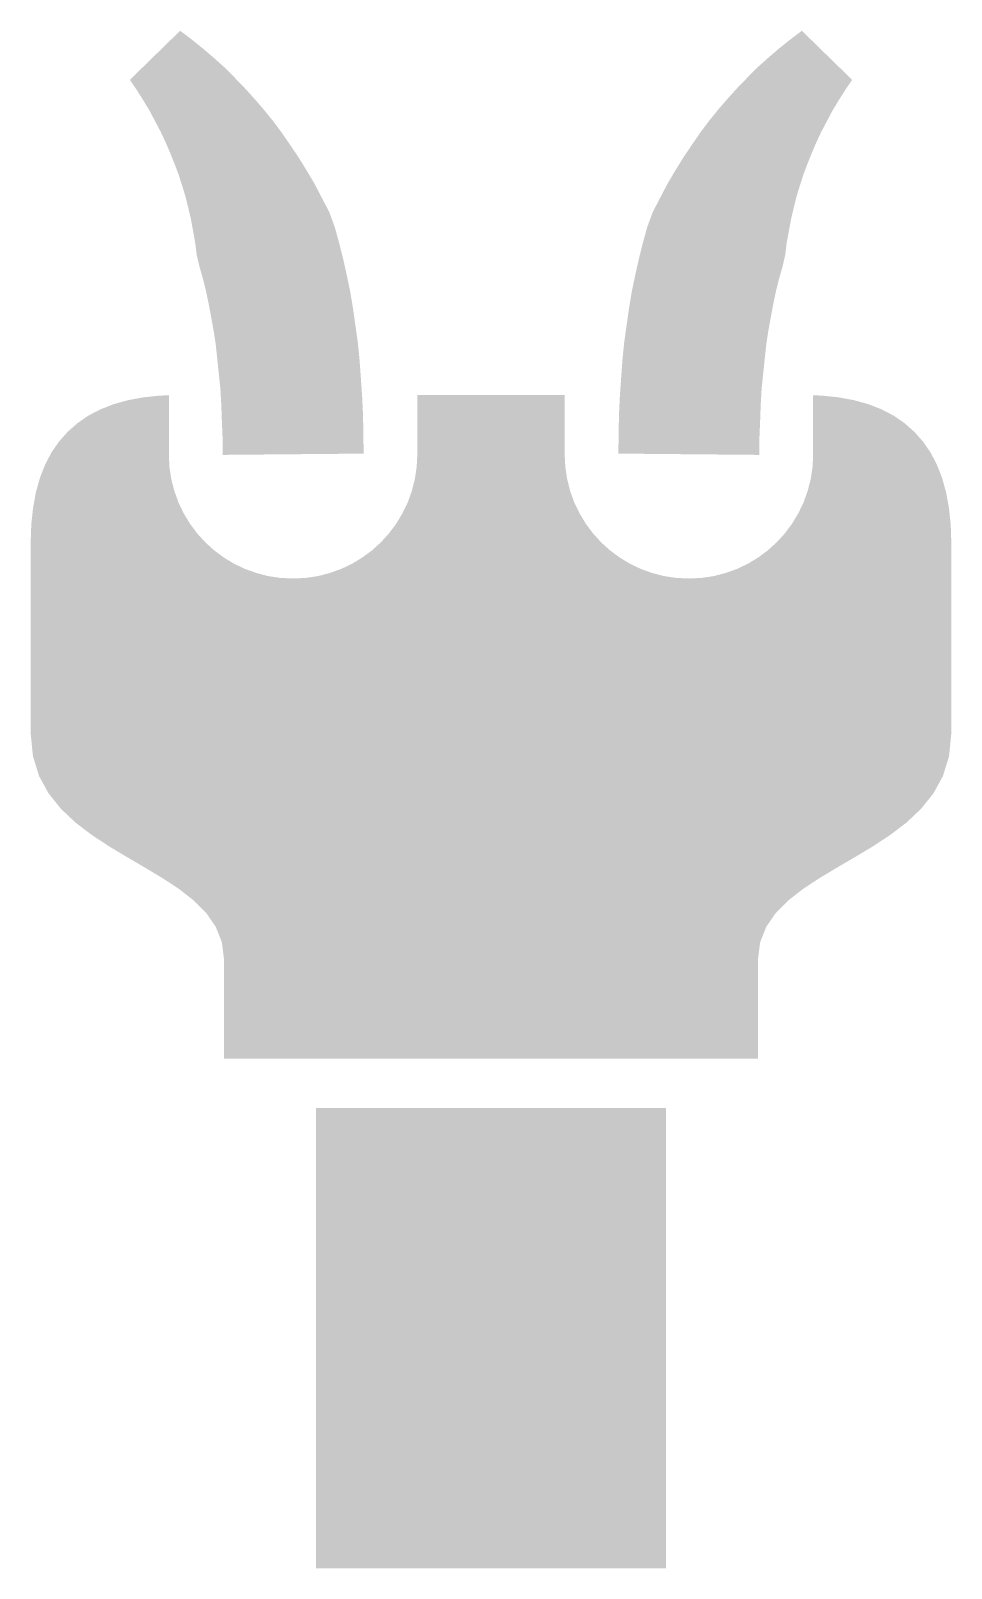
# Model space of a CAD drawing. Header units: millimetres. Extents: x 5.3 to 14.7, y 1.5 to 17.1.
import ezdxf

# ---------------------------------------------------------------- set-up
doc = ezdxf.new("R2010")
doc.units = ezdxf.units.MM
doc.layers.add('LOGO', color=7, linetype='Continuous')

msp = doc.modelspace()

# ---------------------------------------------------------------- hatches: boundary and pattern name
at = {"layer": 'LOGO'}
for points in [[(8.688, 13.416), (8.675, 13.603), (8.662, 13.788), (8.644, 13.969), (8.619, 14.147), (8.594, 14.322), (8.566, 14.491), (8.531, 14.659), (8.494, 14.825), (8.453, 14.988), (8.409, 15.147), (8.353, 15.3), (8.278, 15.444), (8.203, 15.588), (8.122, 15.725), (8.041, 15.856), (7.953, 15.987), (7.866, 16.113), (7.775, 16.234), (7.681, 16.35), (7.584, 16.462), (7.484, 16.572), (7.381, 16.678), (7.278, 16.781), (7.169, 16.878), (7.059, 16.972), (6.947, 17.062), (6.834, 17.147), (6.322, 16.647), (6.394, 16.541), (6.459, 16.438), (6.522, 16.334), (6.578, 16.228), (6.634, 16.122), (6.684, 16.016), (6.731, 15.906), (6.775, 15.797), (6.816, 15.688), (6.853, 15.575), (6.887, 15.463), (6.916, 15.347), (6.944, 15.228), (6.966, 15.109), (6.987, 14.991), (7.003, 14.866), (7.031, 14.744), (7.066, 14.622), (7.097, 14.497), (7.125, 14.366), (7.15, 14.231), (7.175, 14.094), (7.197, 13.95), (7.212, 13.806), (7.228, 13.653), (7.244, 13.5), (7.253, 13.341), (7.259, 13.175), (7.266, 13.006), (7.266, 12.828), (8.703, 12.841), (8.7, 13.031), (8.697, 13.225)], [(12.756, 13.5), (12.772, 13.653), (12.788, 13.806), (12.803, 13.95), (12.825, 14.094), (12.85, 14.231), (12.875, 14.366), (12.903, 14.497), (12.934, 14.622), (12.969, 14.744), (12.997, 14.866), (13.012, 14.991), (13.034, 15.109), (13.056, 15.228), (13.084, 15.347), (13.113, 15.463), (13.147, 15.575), (13.184, 15.688), (13.225, 15.797), (13.269, 15.906), (13.316, 16.016), (13.366, 16.122), (13.422, 16.228), (13.478, 16.334), (13.541, 16.438), (13.606, 16.541), (13.678, 16.647), (13.166, 17.147), (13.053, 17.062), (12.941, 16.972), (12.831, 16.878), (12.722, 16.781), (12.619, 16.678), (12.516, 16.572), (12.416, 16.462), (12.319, 16.35), (12.225, 16.234), (12.134, 16.113), (12.047, 15.987), (11.959, 15.856), (11.878, 15.725), (11.797, 15.588), (11.722, 15.444), (11.647, 15.3), (11.591, 15.147), (11.547, 14.988), (11.506, 14.825), (11.469, 14.659), (11.434, 14.491), (11.406, 14.322), (11.381, 14.147), (11.356, 13.969), (11.338, 13.788), (11.325, 13.603), (11.312, 13.416), (11.303, 13.225), (11.3, 13.031), (11.297, 12.841), (12.734, 12.828), (12.734, 13.006), (12.741, 13.175), (12.747, 13.341)], [(5.494, 9.381), (5.62, 9.224), (5.769, 9.083), (5.935, 8.957), (6.113, 8.84), (6.297, 8.73), (6.48, 8.623), (6.658, 8.516), (6.825, 8.406), (6.974, 8.289), (7.1, 8.163), (7.197, 8.022), (7.259, 7.865), (7.281, 7.688), (7.281, 6.681), (12.719, 6.681), (12.719, 7.688), (12.741, 7.865), (12.803, 8.022), (12.9, 8.163), (13.026, 8.289), (13.175, 8.406), (13.342, 8.516), (13.52, 8.623), (13.703, 8.73), (13.887, 8.84), (14.065, 8.957), (14.231, 9.083), (14.38, 9.224), (14.506, 9.381), (14.603, 9.558), (14.665, 9.76), (14.688, 9.988), (14.688, 11.938), (14.682, 12.119), (14.664, 12.289), (14.635, 12.447), (14.594, 12.594), (14.541, 12.729), (14.477, 12.852), (14.4, 12.963), (14.312, 13.062), (14.213, 13.15), (14.102, 13.227), (13.979, 13.291), (13.844, 13.344), (13.697, 13.385), (13.539, 13.414), (13.369, 13.432), (13.281, 13.434), (13.281, 12.834), (13.275, 12.705), (13.256, 12.579), (13.224, 12.458), (13.182, 12.341), (13.129, 12.231), (13.065, 12.126), (12.993, 12.029), (12.911, 11.939), (12.821, 11.857), (12.724, 11.785), (12.619, 11.721), (12.509, 11.668), (12.392, 11.626), (12.271, 11.594), (12.145, 11.575), (12.016, 11.569), (11.886, 11.575), (11.76, 11.594), (11.639, 11.626), (11.523, 11.668), (11.412, 11.721), (11.308, 11.785), (11.21, 11.857), (11.12, 11.939), (11.039, 12.029), (10.966, 12.126), (10.903, 12.231), (10.849, 12.341), (10.807, 12.458), (10.776, 12.579), (10.757, 12.705), (10.75, 12.834), (10.75, 13.438), (9.25, 13.438), (9.25, 12.834), (9.243, 12.705), (9.224, 12.579), (9.193, 12.458), (9.151, 12.341), (9.097, 12.231), (9.034, 12.126), (8.961, 12.029), (8.88, 11.939), (8.79, 11.857), (8.692, 11.785), (8.588, 11.721), (8.477, 11.668), (8.361, 11.626), (8.24, 11.594), (8.114, 11.575), (7.984, 11.569), (7.855, 11.575), (7.729, 11.594), (7.608, 11.626), (7.491, 11.668), (7.381, 11.721), (7.276, 11.785), (7.179, 11.857), (7.089, 11.939), (7.007, 12.029), (6.935, 12.126), (6.871, 12.231), (6.818, 12.341), (6.776, 12.458), (6.744, 12.579), (6.725, 12.705), (6.719, 12.834), (6.719, 13.434), (6.631, 13.432), (6.461, 13.414), (6.303, 13.385), (6.156, 13.344), (6.021, 13.291), (5.898, 13.227), (5.787, 13.15), (5.688, 13.062), (5.6, 12.963), (5.523, 12.852), (5.459, 12.729), (5.406, 12.594), (5.365, 12.447), (5.336, 12.289), (5.318, 12.119), (5.312, 11.938), (5.312, 9.988), (5.335, 9.76), (5.397, 9.558)], [(11.781, 1.491), (11.781, 6.178), (8.219, 6.178), (8.219, 1.491)]]:
    msp.add_hatch(color=256, dxfattribs=at).paths.add_polyline_path(points)

doc.saveas('drawing.dxf')
